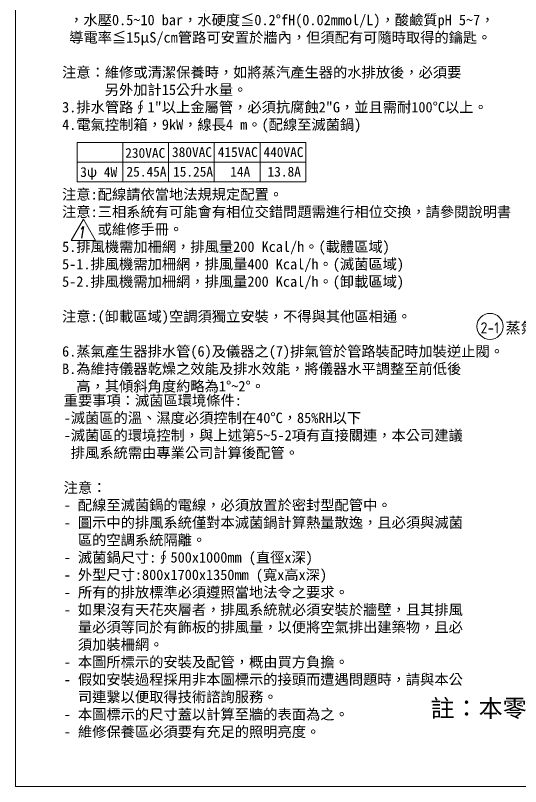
# Model space of a CAD drawing. Header units: millimetres. Extents: x 15906 to 29091, y 72 to 9342.
# Drawn here: x 15906 to 19771, y 72 to 5969 of the extents above; entities that cross this region are included whole.
import ezdxf

# ---------------------------------------------------------------- set-up
doc = ezdxf.new("R2010")
doc.units = ezdxf.units.MM
doc.header["$MEASUREMENT"] = 0
doc.layers.get('0').update_dxf_attribs({"lineweight": 25})
for name, color, linetype, lineweight in [('D', 3, 'Continuous', 13), ('F', 7, 'Continuous', 15), ('T', 4, 'Continuous', 15)]:
    doc.layers.add(name, color=color, linetype=linetype, lineweight=lineweight)
doc.styles.get("Standard").update_dxf_attribs({"font": 'KAIU.TTF'})
doc.styles.add('STU25', font='isocp2.shx')
doc.styles.add('Text', font='romans.shx', dxfattribs={"width": 0.8, "oblique": 10})

msp = doc.modelspace()

# ---------------------------------------------------------------- linework, layer by layer
at = {"layer": 'D'}
for p, q in [((16377.814, 4997.507), (16377.814, 4697.507)), ((16377.814, 4997.507), (18127.814, 4997.507)), ((16727.814, 4997.507), (16727.814, 4697.507)), ((17077.814, 4997.507), (17077.814, 4697.507)), ((17427.814, 4997.507), (17427.814, 4697.507)), ((17777.814, 4997.507), (17777.814, 4697.507)), ((18127.814, 4997.507), (18127.814, 4697.507)), ((16377.814, 4847.507), (18127.814, 4847.507)), ((16377.814, 4697.507), (18127.814, 4697.507))]:
    msp.add_line(p, q, dxfattribs=at)
msp.add_circle((19537.625, 3591.275), 100, dxfattribs=at)
at = {"layer": 'F', "color": 6}
msp.add_lwpolyline([(15905.641, 9342.403), (15905.641, 72.403), (29090.641, 72.403), (29090.641, 9342.403)], close=True, dxfattribs=at)
msp.add_lwpolyline([(15905.641, 9342.403), (15905.641, 72.403), (29090.641, 72.403), (29090.641, 9342.403)], close=True, dxfattribs=at)
at = {"layer": 'F', "color": 7}
msp.add_lwpolyline([(16426.206, 4410.602), (16332.715, 4248.672), (16519.697, 4248.672)], close=True, dxfattribs=at)

# ---------------------------------------------------------------- texts
at = {"insert": (19081.751, 738.961), "char_height": 135.00867, "attachment_point": 1, "style": 'STU25'}
msp.add_mtext('{\\f標楷體|b0|i0|c136|p65;註：本零件及其用料均須符合}RoHS{\\f標楷體|b0|i0|c136|p65;指令。}', dxfattribs=at)
at = {"layer": 'D', "color": 11, "char_height": 80, "attachment_point": 1}
for s, insert in [('1.冷水管路接頭(真空泵供水)：∮1/2"，水溫25%%DC，每一行程總耗水量\\P 約10~300公升(耗水量依乾燥行程時間而定)真空泵每分鐘耗水量約10公\\P 升、水壓0.5~10 bar、水硬度0.9%%DfH(0.09mmol/L)、pH 7~9、水含氯量\\P ≦0.1 mg/l，管路可安置於牆內，但須配有可隨時取得的鑰匙。\\P2.蒸氣產生器出水:∮1/2"，水溫25%%DC，每一滅菌行程大約消耗13公升\\P ，水壓0.5~10 bar，水硬度≦0.2%%DfH(0.02mmol/L)，酸鹼質pH 5~7，\\P 導電率≦15μS/cm管路可安置於牆內，但須配有可隨時取得的鑰匙。\\P\\P注意：維修或清潔保養時，如將蒸汽產生器的水排放後，必須要\\P      另外加計15公升水量。\\P3.排水管路∮1"以上金屬管，必須抗腐蝕2"G，並且需耐100%%DC以上。 \\P4.電氣控制箱，9kW，線長4 m。(配線至滅菌鍋)\\P    \\P\\P\\P注意:配線請依當地法規規定配置。\\P{\\fDFKai-SB|b0|i0|c136|p65;注意:三相系統有可能會有相位交錯問題需進行相位交換，請參閱說明書\\P     或維修手冊。}\\P5.排風機需加柵網，排風量200 Kcal/h。(載體區域)\\P5-1.排風機需加柵網，排風量400 Kcal/h。(滅菌區域)\\P5-2.排風機需加柵網，排風量200 Kcal/h。(卸載區域)\\P\\P注意:(卸載區域)空調須獨立安裝，不得與其他區相通。\\P\\P6.蒸氣產生器排水管(6)及儀器之(7)排氣管於管路裝配時加裝逆止閥。\\PB.為維持儀器乾燥之效能及排水效能，將儀器水平調整至前低後\\P  高，其傾斜角度約略為1%%D~2%%D。', (16262.786, 6641.556)), ('重要事項：滅菌區環境條件:\\P-滅菌區的溫、濕度必須控制在40%%DC，85%RH以下\\P-滅菌區的環境控制，與上述第5~5-2項有直接關連，本公司建議\\P 排風系統需由專業公司計算後配管。\\P\\P注意：\\P- 配線至滅菌鍋的電線，必須放置於密封型配管中。\\P- 圖示中的排風系統僅對本滅菌鍋計算熱量散逸，且必須與滅菌\\P  區的空調系統隔離。\\P- 滅菌鍋尺寸:∮500x1000mm (直徑x深)\\P- 外型尺寸:800x1700x1350mm (寬x高x深)\\P- 所有的排放標準必須遵照當地法令之要求。\\P- 如果沒有天花夾層者，排風系統就必須安裝於牆壁，且其排風\\P  量必須等同於有飾板的排風量，以便將空氣排出建築物，且必\\P  須加裝柵網。\\P- 本圖所標示的安裝及配管，概由買方負擔。\\P- 假如安裝過程採用非本圖標示的接頭而遭遇問題時，請與本公\\P  司連繫以便取得技術諮詢服務。\\P- 本圖標示的尺寸蓋以計算至牆的表面為之。\\P- 維修保養區必須要有充足的照明亮度。', (16274.858, 3065.44))]:
    msp.add_mtext(s, dxfattribs=dict(at, insert=insert))
at = {"layer": 'D', "color": 11, "attachment_point": 1, "style": 'STU25'}
for s, insert, char_height in [('{\\f標楷體|b0|i0|c136|p65;230VAC}', (16746.057, 4955.557), 75), ('{\\f標楷體|b0|i0|c136|p65;380VAC}', (17103.941, 4961.742), 75), ('{\\f標楷體|b0|i0|c136|p65;415VAC}', (17453.941, 4961.742), 75), ('{\\f標楷體|b0|i0|c136|p65;440VAC}', (17803.941, 4961.742), 75), ('{\\f標楷體|b0|i0|c136|p65;3ψ 4W}', (16401.622, 4809.518), 75), ('{\\f標楷體|b0|i0|c136|p65;25.45A}', (16755.617, 4812.188), 75), ('{\\f標楷體|b0|i0|c136|p65;15.25A}', (17111.77, 4812.188), 75), ('{\\f標楷體|b0|i0|c136|p65;14A}', (17549.661, 4812.188), 75), ('{\\f標楷體|b0|i0|c136|p65;13.8A}', (17835.054, 4812.188), 75), ('\\A1;{\\C3;2-1 \\f標楷體|b0|i0|c136|p65;蒸氣產生器進水孔\\Fisocp2.shx;(%%c \\H0.7x;\\S1/2;\\H1.429x;")}', (19465.48, 3651.699), 85)]:
    msp.add_mtext(s, dxfattribs=dict(at, insert=insert, char_height=char_height))
at = {"layer": 'T', "lineweight": 20, "style": 'Text', "oblique": 10, "width": 0.8}
msp.add_text('1', height=90, dxfattribs=at).set_placement((16377.268, 4265.145))

doc.saveas('drawing.dxf')
